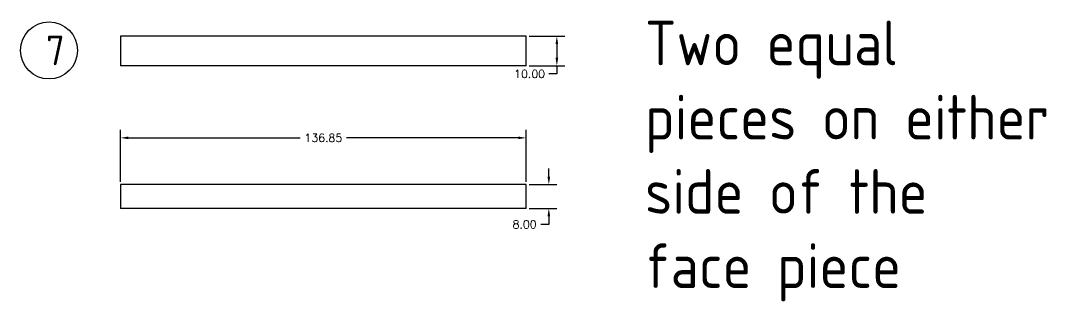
# Model space of a CAD drawing. Header units: millimetres. Extents: x -767 to 3290, y -266 to 762.
# Drawn here: x 805.1 to 1151.1, y -147.6 to -53 of the extents above; entities that cross this region are included whole.
import ezdxf

# ---------------------------------------------------------------- set-up
doc = ezdxf.new("R2010")
doc.units = ezdxf.units.MM
for name, color, linetype in [('Dim', 1, 'Continuous'), ('Layer1', 5, 'Continuous'), ('Wood', 7, 'Continuous')]:
    doc.layers.add(name, color=color, linetype=linetype)
doc.styles.add('ISO Proportional', font='isocp.shx')
doc.styles.get("Standard").update_dxf_attribs({"font": 'simplex.shx'})
doc.dimstyles.new('Copy of Standard', dxfattribs={"dimscale": 15, "dimtxt": 0.18, "dimasz": 0.18, "dimexe": 0.18, "dimexo": 0.0625, "dimgap": 0.09, "dimtad": 0, "dimtih": 1, "dimtoh": 1, "dimzin": 0, "dimdsep": 46, "dimtxsty": 'Standard', "dimcen": 0.09, "dimadec": 0, "dimazin": 0, "dimtfac": 1, "dimtofl": 0, "dimtmove": 0, "dimatfit": 2, "dimfxl": 1, "dimtolj": 1, "dimtzin": 0, "dimarcsym": 0})

# ---------------------------------------------------------------- blocks, each defined once
blk = doc.blocks.new('*D115')
at = {"layer": 'Defpoints', "color": 0, "transparency": 16777216}
for p in [(838.8, -92.48), (838.8, -108.23), (975.65, -108.23)]:
    blk.add_point(p, dxfattribs=at)
at = {"layer": 'Dim', "color": 0, "lineweight": -2, "transparency": 16777216}
for p, q in [((838.8, -107.29), (838.8, -89.78)), ((975.65, -107.29), (975.65, -89.78)), ((841.5, -92.48), (899.45, -92.48)), ((972.95, -92.48), (915, -92.48))]:
    blk.add_line(p, q, dxfattribs=at)
at = {"layer": 'Dim', "color": 0, "transparency": 16777216}
for points in [[(841.5, -92.03), (841.5, -92.93), (838.8, -92.48)], [(972.95, -92.03), (972.95, -92.93), (975.65, -92.48)]]:
    blk.add_solid(points, dxfattribs=at)
at = {"layer": 'Dim', "color": 0, "transparency": 16777216, "insert": (907.22, -92.48), "char_height": 2.7, "attachment_point": 5}
blk.add_mtext('\\A1;136.85', dxfattribs=at)
blk = doc.blocks.new('*D116')
at = {"layer": 'Defpoints', "color": 0, "transparency": 16777216}
for p in [(975.65, -108.23), (975.65, -116.23), (983.26, -116.23)]:
    blk.add_point(p, dxfattribs=at)
at = {"layer": 'Dim', "color": 0, "lineweight": -2, "transparency": 16777216}
for p, q in [((983.26, -105.53), (983.26, -102.83)), ((976.59, -108.23), (985.96, -108.23)), ((976.59, -116.23), (985.96, -116.23)), ((983.26, -118.93), (983.26, -121.63)), ((983.26, -121.63), (980.56, -121.63))]:
    blk.add_line(p, q, dxfattribs=at)
at = {"layer": 'Dim', "color": 0, "transparency": 16777216}
for points in [[(982.81, -105.53), (983.71, -105.53), (983.26, -108.23)], [(982.81, -118.93), (983.71, -118.93), (983.26, -116.23)]]:
    blk.add_solid(points, dxfattribs=at)
at = {"layer": 'Dim', "color": 0, "transparency": 16777216, "insert": (975.09, -121.63), "char_height": 2.7, "attachment_point": 5}
blk.add_mtext('\\A1;8.00', dxfattribs=at)
blk = doc.blocks.new('*D117')
at = {"layer": 'Defpoints', "color": 0, "transparency": 16777216}
for p in [(975.65, -58.23), (975.65, -68.23), (985.96, -68.23)]:
    blk.add_point(p, dxfattribs=at)
at = {"layer": 'Dim', "color": 0, "lineweight": -2, "transparency": 16777216}
for p, q in [((976.59, -58.23), (988.66, -58.23)), ((985.96, -60.93), (985.96, -65.53)), ((976.59, -68.23), (988.66, -68.23)), ((985.96, -68.23), (985.96, -70.93)), ((985.96, -70.93), (983.26, -70.93))]:
    blk.add_line(p, q, dxfattribs=at)
at = {"layer": 'Dim', "color": 0, "transparency": 16777216}
for points in [[(985.51, -60.93), (986.41, -60.93), (985.96, -58.23)], [(985.51, -65.53), (986.41, -65.53), (985.96, -68.23)]]:
    blk.add_solid(points, dxfattribs=at)
at = {"layer": 'Dim', "color": 0, "transparency": 16777216, "insert": (976.77, -70.93), "char_height": 2.7, "attachment_point": 5}
blk.add_mtext('\\A1;10.00', dxfattribs=at)

msp = doc.modelspace()

# ---------------------------------------------------------------- linework, layer by layer
at = {"layer": 'Layer1'}
msp.add_circle((814.713, -63.035), 9.618, dxfattribs=at)
at = {"layer": 'Wood'}
for p, q in [((975.65, -58.229), (838.8, -58.229)), ((838.8, -58.229), (838.8, -68.229)), ((975.65, -68.229), (975.65, -58.229)), ((975.65, -68.229), (838.8, -68.229)), ((975.65, -108.229), (838.8, -108.229)), ((838.8, -108.229), (838.8, -116.229)), ((975.65, -116.229), (975.65, -108.229)), ((975.65, -116.229), (838.8, -116.229))]:
    msp.add_line(p, q, dxfattribs=at)

# ---------------------------------------------------------------- texts
at = {"layer": 'Dim', "insert": (1015.679, -53.026), "char_height": 15, "attachment_point": 1, "style": 'ISO Proportional'}
msp.add_mtext_dynamic_manual_height_columns('Two equal pieces on either side of the face piece', width=136.93868, gutter_width=12.5, heights=[0], dxfattribs=at)
at = {"layer": 'Layer1', "insert": (813.713, -58.035), "char_height": 10, "attachment_point": 1, "style": 'ISO Proportional'}
msp.add_mtext_dynamic_manual_height_columns('7', width=25.64739, gutter_width=12.5, heights=[0], dxfattribs=at)

# ---------------------------------------------------------------- dimensions: what is measured, and where the dimension line sits
at = {"layer": 'Dim'}
for base, p1, p2, picture, middle in [((985.964, -68.229), (975.65, -58.229), (975.65, -68.229), '*D117', (976.771, -70.929)), ((983.257, -116.229), (975.65, -108.229), (975.65, -116.229), '*D116', (975.093, -121.629))]:
    dim = msp.add_linear_dim(base=base, p1=p1, p2=p2, angle=90, dimstyle='Copy of Standard', dxfattribs=at)
    dim.commit()
    dim.dimension.update_dxf_attribs({"geometry": picture, "text_midpoint": middle})
dim = msp.add_linear_dim(base=(838.8, -92.479), p1=(975.65, -108.229), p2=(838.8, -108.229), dimstyle='Copy of Standard', dxfattribs=at)
dim.commit()
dim.dimension.update_dxf_attribs({"geometry": '*D115', "text_midpoint": (907.225, -92.479)})

doc.saveas('drawing.dxf')
